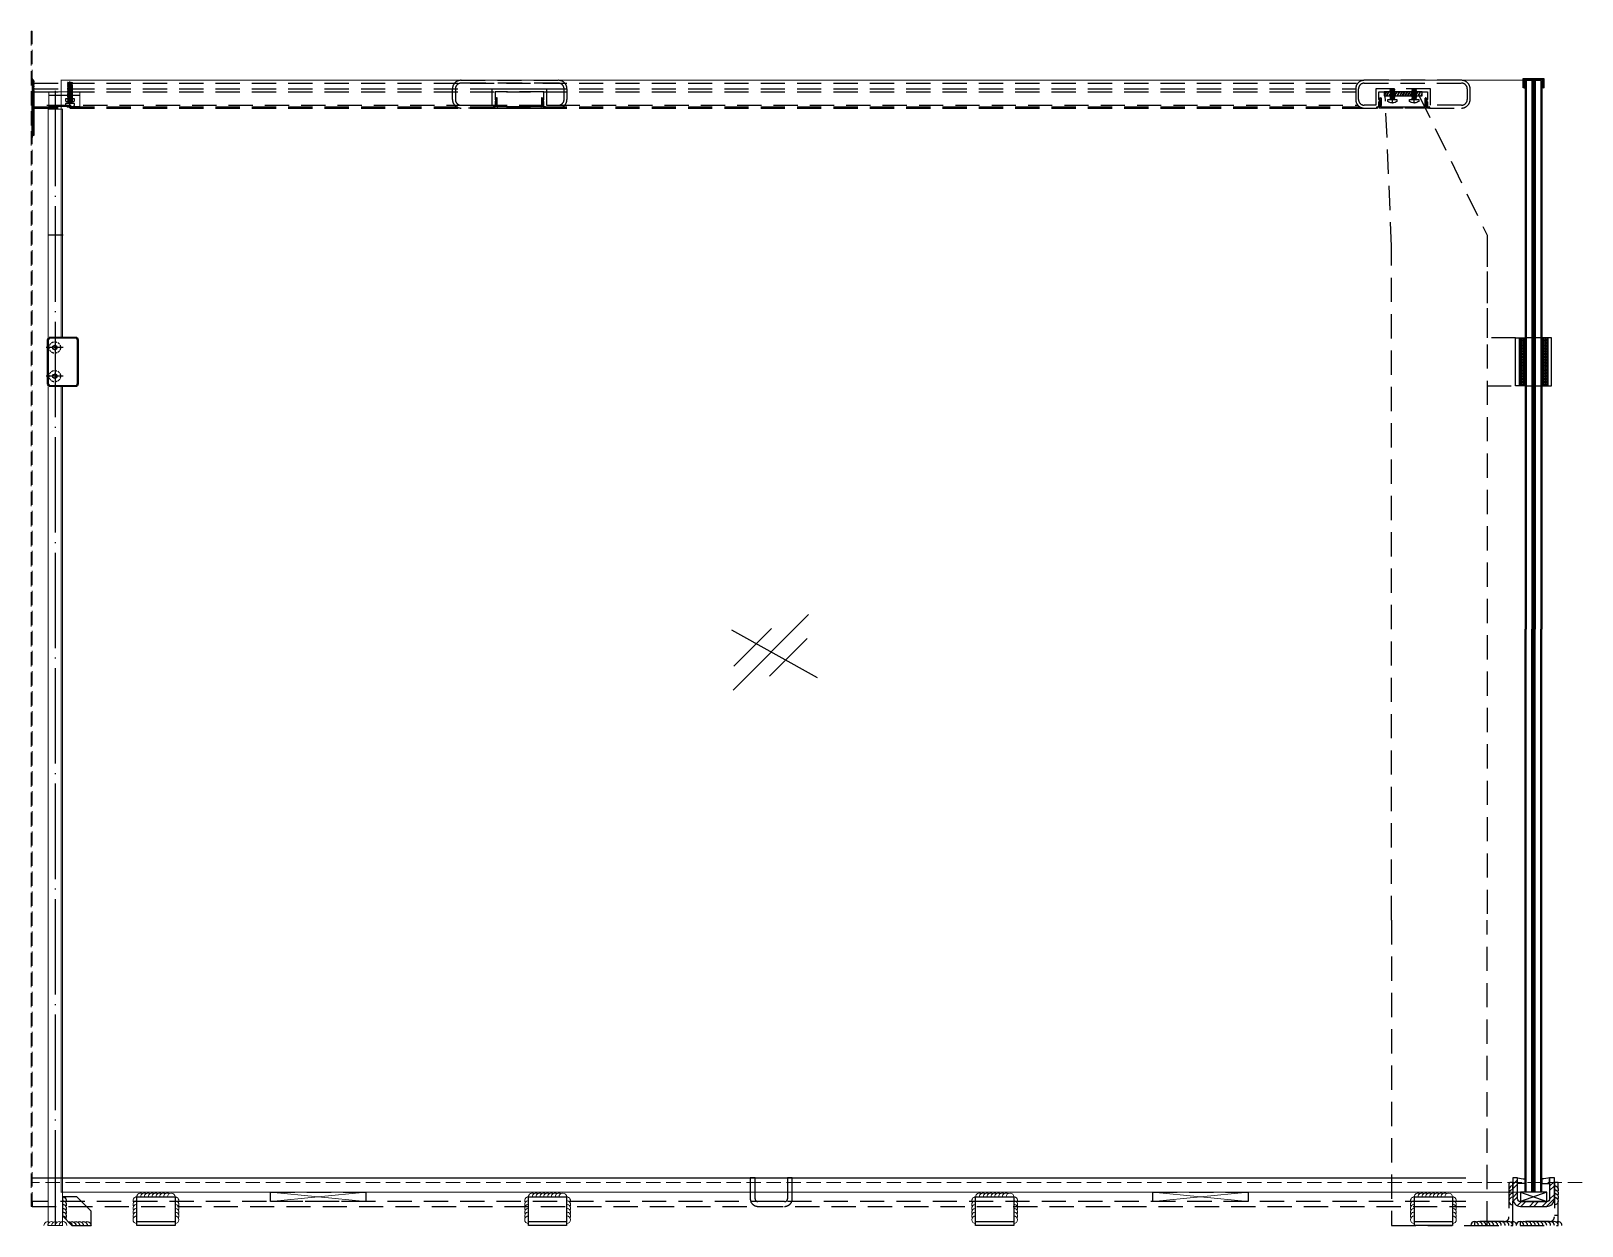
# Model space of a CAD drawing. Header units: millimetres. Extents: x -1 to 1625, y 1 to 1253.
import ezdxf

# ---------------------------------------------------------------- set-up
doc = ezdxf.new("R2010")
doc.units = ezdxf.units.MM
for name, pattern in [('CENTER', [2, 1.25, -0.25, 0.25, -0.25]), ('DASH', [0.35, 0.25, -0.1]), ('DASHED', [19.05, 12.7, -6.35]), ('DOTE', [2.42, 2, -0.2, 0.02, -0.2]), ('HIDDEN', [9.525, 6.35, -3.175])]:
    doc.linetypes.add(name, pattern=pattern)
for name, color, linetype in [('@F03_Section_Glass', 4, 'Continuous'), ('@F05_Section_Steel', 24, 'Continuous'), ('@F09_Submate', 8, 'Continuous'), ('@F17_Gridline_Other', 132, 'Continuous'), ('@F19_DIM', 7, 'Continuous'), ('@F20_Fill', 251, 'Continuous'), ('A-Wind', 4, 'Continuous'), ('DIM', 8, 'Continuous'), ('F01_Section_Alu.E', 92, 'Continuous'), ('F04_Section_Stone', 190, 'Continuous'), ('F06_Section_Steel', 24, 'Continuous'), ('F09_Submate', 8, 'Continuous'), ('F11_Hardware', 13, 'Continuous'), ('F25_Stru_Fill', 252, 'Continuous'), ('F57_Sign', 240, 'Continuous'), ('F58_Dote', 1, 'DOTE'), ('F_Submate_Other', 250, 'Continuous'), ('pj', 4, 'Continuous'), ('STEEL', 2, 'Continuous'), ('user', 7, 'Continuous'), ('WELD', 8, 'Continuous'), ('window', 54, 'Continuous'), ('XX', 6, 'DASHED'), ('ZX', 1, 'CENTER'), ('图框', 7, 'Continuous')]:
    doc.layers.add(name, color=color, linetype=linetype)
doc.layers.add('JY-11填充层', color=8, linetype='Continuous', lineweight=5)
doc.layers.add('虚线', color=6, linetype='HIDDEN', lineweight=13)
pattern_1 = [(45, (250.35, 36.2), (-112.25, 112.25), [])]
pattern_2 = [(45, (1175.35, 36.2), (-112.25, 112.25), [])]

# ---------------------------------------------------------------- blocks, each defined once
blk = doc.blocks.new('*U94')
at = {"layer": 'JY-11填充层'}
for centre, end in [((4, 0), 180), ((8, 0), 120), ((12, 0), 120), ((16, 0), 120), ((20, 0), 120), ((24, 0), 120)]:
    blk.add_arc(centre, 4, 0, end, dxfattribs=at)
blk = doc.blocks.new('*U14')
at = {"layer": 'JY-11填充层'}
for centre, end in [((4, 0), 180), ((8, 0), 120), ((12, 0), 120), ((16, 0), 120), ((20, 0), 120), ((24, 0), 120), ((28, 0), 120), ((32, 0), 120), ((36, 0), 120)]:
    blk.add_arc(centre, 4, 0, end, dxfattribs=at)
blk = doc.blocks.new('30角钢（平面）')
at = {"layer": '@F05_Section_Steel', "elevation": 0}
for points in [[(171496.2, -73616), (171496.2, -73586), (171456.2, -73586), (171456.2, -73616), (171496.2, -73616)], [(171496.2, -73612), (171496.2, -73612), (171456.2, -73612)]]:
    blk.add_lwpolyline(points, dxfattribs=at)
at = {"layer": 'JY-11填充层', "rotation": 90}
blk.add_blockref('*U94', (171456.2, -73614, 0), dxfattribs=at)
at = {"layer": 'JY-11填充层'}
blk.add_blockref('*U14', (171456.2, -73586, 0), dxfattribs=at)
at = {"layer": 'JY-11填充层', "xscale": -1, "rotation": 270}
blk.add_blockref('*U94', (171496.2, -73614, 0), dxfattribs=at)
blk = doc.blocks.new('A$C2D332B79')
at = {"layer": 'DIM', "linetype": 'DASHED', "ltscale": 450}
blk.add_line((7.2, 0), (358.3, 351.1), dxfattribs=at)
at = {"layer": 'DIM'}
for p, q in [((0, 279.9), (398.5, 58.2)), ((9.8, 110.5), (185.3, 286)), ((176.3, 65), (351.8, 240.6))]:
    blk.add_line(p, q, dxfattribs=at)
blk = doc.blocks.new('肋板')
at = {"layer": '@F05_Section_Steel', "elevation": 0}
blk.add_lwpolyline([(-135353.8, 59079.8), (-135373.8, 59079.8), (-135373.8, 59094.8), (-135358.8, 59109.8), (-135343.8, 59109.8), (-135343.8, 59089.8)], close=True, dxfattribs=at)
at = {"layer": 'WELD'}
for centre, start, end in [((-135343.8, 59105.8, 0), 90, 210), ((-135343.8, 59101.8, 0), 90, 210), ((-135343.8, 59101.8, 0), 90, 150), ((-135343.8, 59097.8, 0), 90, 210), ((-135343.8, 59093.8, 0), 90, 210), ((-135343.8, 59089.8, 0), 90, 210), ((-135343.8, 59085.8, 0), 90, 180), ((-135343.8, 59097.8, 0), 90, 150), ((-135343.8, 59093.8, 0), 90, 150), ((-135343.8, 59089.8, 0), 90, 150), ((-135343.8, 59085.8, 0), 90, 150), ((-135369.8, 59079.8, 0), 60, 180), ((-135365.8, 59079.8, 0), 60, 180), ((-135365.8, 59079.8, 0), 120, 180), ((-135361.8, 59079.8, 0), 60, 180), ((-135361.8, 59079.8, 0), 120, 180), ((-135357.8, 59079.8, 0), 60, 180), ((-135357.8, 59079.8, 0), 120, 180), ((-135353.8, 59079.8, 0), 60, 180), ((-135353.8, 59079.8, 0), 120, 180), ((-135349.8, 59079.8, 0), 90, 180), ((-135349.8, 59079.8, 0), 120, 180)]:
    blk.add_arc(centre, 4, start, end, dxfattribs=at)
blk = doc.blocks.new('*U95')
at = {"layer": 'A-Wind'}
for p, q in [((3, 0), (-3, 0)), ((-3, 0), (-3, -590)), ((3, 0), (4, -1)), ((3, 0), (3, -590)), ((12.5, 0), (6.5, 0)), ((6.5, 0), (6.5, -590)), ((12.5, 0), (13.5, -1)), ((12.5, 0), (12.5, -590)), ((-3, 0), (-4, -1)), ((-4, -1), (-4, -590)), ((4, -1), (4, -590)), ((5.5, -1), (4, -1)), ((6.5, 0), (5.5, -1)), ((5.5, -1), (5.5, -590)), ((13.5, -1), (13.5, -590))]:
    blk.add_line(p, q, dxfattribs=at)
at = {"layer": 'pj', "ltscale": 25, "const_width": 1.56}
blk.add_lwpolyline([(4.8, -1), (4.8, -590)], dxfattribs=at)
blk = doc.blocks.new('*U96')
at = {"layer": 'A-Wind'}
for p, q in [((3, 0), (-3, 0)), ((-3, 0), (-3, -575)), ((3, 0), (4, -1)), ((3, 0), (3, -575)), ((12.5, 0), (6.5, 0)), ((6.5, 0), (6.5, -575)), ((12.5, 0), (13.5, -1)), ((12.5, 0), (12.5, -575)), ((-3, 0), (-4, -1)), ((-4, -1), (-4, -575)), ((4, -1), (4, -575)), ((5.5, -1), (4, -1)), ((6.5, 0), (5.5, -1)), ((5.5, -1), (5.5, -575)), ((13.5, -1), (13.5, -575))]:
    blk.add_line(p, q, dxfattribs=at)
at = {"layer": 'pj', "ltscale": 25, "const_width": 1.56}
blk.add_lwpolyline([(4.8, -1), (4.8, -575)], dxfattribs=at)
blk = doc.blocks.new('U槽')
at = {"layer": '@F20_Fill'}
h = blk.add_hatch(dxfattribs=at)
h.set_pattern_fill('ANSI32', color=256, scale=2, style=0)
h.set_pattern_definition([(45, (0, 0), (-6.7352, 6.7352), []), (45, (4.49, 0), (-6.7352, 6.7352), [])])
h.paths.add_polyline_path([(-4.2, -22, -0.414214), (-7.2, -25), (-34.8, -25, -0.414214), (-37.8, -22), (-37.8, 0), (-42.8, 0), (-42.8, -22, 0.414214), (-34.8, -30), (-7.2, -30, 0.414214), (0.8, -22), (0.8, 0), (-4.2, 0)])
at = {"layer": '@F05_Section_Steel', "color": 8}
blk.add_lwpolyline([(-7.2, -15), (-34.8, -15), (-34.8, -25), (-7.2, -25)], close=True, dxfattribs=at)
for points in [[(-34.8, -15), (-7.2, -25)], [(-7.2, -15), (-34.8, -25)]]:
    blk.add_lwpolyline(points, dxfattribs=at)
at = {"layer": 'F06_Section_Steel'}
blk.add_lwpolyline([(0.8, -22), (0.8, 0), (-4.2, 0), (-4.2, -22, -0.414214), (-7.2, -25), (-34.8, -25, -0.414214), (-37.8, -22), (-37.8, 0), (-42.8, 0), (-42.8, -22, 0.414214), (-34.8, -30), (-7.2, -30, 0.414214)], format="xyb", close=True, dxfattribs=at)
blk = doc.blocks.new('*U101')
at = {"layer": 'F_Submate_Other', "color": 8, "extrusion": (7.4988e-33, 1.22465e-16, -1)}
for centre, end in [((-4, 0), 0), ((-8, 0), 300), ((-12, 0), 300), ((-16, 0), 300)]:
    blk.add_arc(centre, 4, 180, end, dxfattribs=at)
blk = doc.blocks.new('*U102')
at = {"layer": 'F_Submate_Other', "color": 8, "extrusion": (7.4988e-33, 1.22465e-16, -1)}
for centre, end in [((-4, 0), 0), ((-8, 0), 300), ((-12, 0), 300), ((-16, 0), 300), ((-20, 0), 300), ((-24, 0), 300), ((-28, 0), 300), ((-32, 0), 300), ((-36, 0), 300), ((-40, 0), 300), ((-44, 0), 300)]:
    blk.add_arc(centre, 4, 180, end, dxfattribs=at)
blk = doc.blocks.new('*U105')
at = {"layer": 'JY-11填充层'}
for centre, end in [((4, 0), 180), ((8, 0), 120), ((12, 0), 120), ((16, 0), 120), ((20, 0), 120)]:
    blk.add_arc(centre, 4, 0, end, dxfattribs=at)
blk = doc.blocks.new('*U98')
at = {"layer": 'pj'}
for p, q in [((-2.1, 0), (-2.1, -0.5)), ((-2.5, -0.8), (2.5, -0.4)), ((-2.5, -0.8), (2.5, -0.4)), ((-2.1, -0.5), (-2.5, -0.8)), ((-2.5, -0.8), (-2.5, -0.8)), ((-2.5, -0.8), (-2.1, -1.1)), ((-2.5, -1.6), (2.5, -1.2)), ((-2.5, -1.6), (2.5, -1.2)), ((-2.1, -1.3), (-2.5, -1.6)), ((-2.5, -1.6), (-2.5, -1.6)), ((-2.5, -1.6), (-2.1, -1.9)), ((-2.5, -2.4), (2.5, -2)), ((-2.5, -2.4), (2.5, -2)), ((-2.5, -2.4), (-2.1, -2.1)), ((-2.1, -2.7), (-2.5, -2.4)), ((-2.5, -2.4), (-2.5, -2.4)), ((-2.5, -3.2), (2.5, -2.8)), ((-2.5, -3.2), (2.5, -2.8)), ((-2.5, -3.2), (-2.1, -2.9)), ((-2.5, -3.2), (-2.5, -3.2)), ((-2.1, -3.5), (-2.5, -3.2)), ((-2.5, -4), (2.5, -3.6)), ((-2.5, -4), (2.5, -3.6)), ((-2.5, -4), (-2.1, -3.7)), ((-2.5, -4), (-2.5, -4)), ((-2.1, -4.3), (-2.5, -4)), ((-2.5, -4.8), (2.5, -4.4)), ((-2.5, -4.8), (2.5, -4.4)), ((-2.5, -4.8), (-2.1, -4.5)), ((-2.5, -4.8), (-2.5, -4.8)), ((-2.1, -5.1), (-2.5, -4.8)), ((-2.5, -5.6), (2.5, -5.2)), ((-2.5, -5.6), (2.5, -5.2)), ((-2.5, -5.6), (-2.1, -5.3)), ((-2.5, -5.6), (-2.5, -5.6)), ((-2.1, -5.9), (-2.5, -5.6)), ((-2.5, -6.4), (2.5, -6)), ((-2.5, -6.4), (2.5, -6)), ((-2.5, -6.4), (-2.1, -6.1)), ((-2.5, -6.4), (-2.5, -6.4)), ((-2.1, -6.7), (-2.5, -6.4)), ((-2.5, -7.2), (2.5, -6.8)), ((-2.5, -7.2), (2.5, -6.8)), ((-2.5, -7.2), (-2.1, -6.9)), ((-2.5, -7.2), (-2.5, -7.2)), ((-2.1, -7.5), (-2.5, -7.2)), ((-2.5, -8), (2.5, -7.6)), ((-2.5, -8), (2.5, -7.6)), ((-2.5, -8), (-2.1, -7.7)), ((-2.1, -8.3), (-2.5, -8)), ((-2.5, -8), (-2.5, -8)), ((-2.5, -8.8), (2.5, -8.4)), ((-2.5, -8.8), (2.5, -8.4)), ((-2.1, -8.5), (-2.5, -8.8)), ((-2.5, -8.8), (-2.5, -8.8)), ((-2.5, -8.8), (-2.1, -9.1)), ((-2.5, -9.6), (2.5, -9.2)), ((-2.5, -9.6), (2.5, -9.2)), ((-2.1, -9.3), (-2.5, -9.6)), ((-2.5, -9.6), (-2.5, -9.6)), ((-2.5, -9.6), (-2.1, -9.9)), ((-2.5, -10.4), (2.5, -10)), ((-2.5, -10.4), (2.5, -10)), ((-2.5, -10.4), (-2.1, -10.1)), ((-2.1, -10.7), (-2.5, -10.4)), ((-2.5, -10.4), (-2.5, -10.4)), ((-2.1, -0.5), (2.1, -0.1)), ((-2.1, -1.1), (2.1, -0.7)), ((-2.1, -1.3), (2.1, -0.9)), ((-2.1, -1.1), (-2.1, -1.3)), ((-2.1, -1.9), (2.1, -1.5)), ((-2.1, -2.1), (2.1, -1.7)), ((-2.1, -1.9), (-2.1, -2)), ((-2.1, -2.1), (-2.1, -2)), ((-2.1, -2.7), (2.1, -2.3)), ((-2.1, -2.9), (2.1, -2.5)), ((-2.1, -2.7), (-2.1, -2.8)), ((-2.1, -2.9), (-2.1, -2.8)), ((-2.1, -3.5), (2.1, -3.1)), ((-2.1, -3.7), (2.1, -3.3)), ((-2.1, -3.5), (-2.1, -3.6)), ((-2.1, -3.7), (-2.1, -3.6)), ((-2.1, -4.3), (2.1, -3.9)), ((-2.1, -4.5), (2.1, -4.1)), ((-2.1, -4.3), (-2.1, -4.4)), ((-2.1, -4.5), (-2.1, -4.4)), ((-2.1, -5.1), (2.1, -4.7)), ((-2.1, -5.3), (2.1, -4.9)), ((-2.1, -5.1), (-2.1, -5.2)), ((-2.1, -5.3), (-2.1, -5.2)), ((-2.1, -5.9), (2.1, -5.5)), ((-2.1, -6.1), (2.1, -5.7)), ((-2.1, -5.9), (-2.1, -6)), ((-2.1, -6.1), (-2.1, -6)), ((-2.1, -6.7), (2.1, -6.3)), ((-2.1, -6.9), (2.1, -6.5)), ((-2.1, -6.7), (-2.1, -6.8)), ((-2.1, -6.9), (-2.1, -6.8)), ((-2.1, -7.5), (2.1, -7.1)), ((-2.1, -7.7), (2.1, -7.3)), ((-2.1, -7.7), (-2.1, -7.5)), ((-2.1, -8.3), (2.1, -7.9)), ((-2.1, -8.5), (2.1, -8.1)), ((-2.1, -8.4), (-2.1, -8.3)), ((-2.1, -8.4), (-2.1, -8.5)), ((-2.1, -9.1), (2.1, -8.7)), ((-2.1, -9.3), (2.1, -8.9)), ((-2.1, -9.1), (-2.1, -9.3)), ((-2.1, -9.9), (2.1, -9.5)), ((-2.1, -10.1), (2.1, -9.7)), ((-2.1, -9.9), (-2.1, -10)), ((-2.1, -10.1), (-2.1, -10)), ((-2.1, -10.7), (2.1, -10.3)), ((-2.1, -10.8), (-2.1, -10.7)), ((2.5, -10.8), (-2.1, -10.8)), ((-0.9, -10.8), (2.1, -10.5)), ((1.8, -10.8), (2.5, -10.8)), ((2.1, 0), (2.1, -0.1)), ((2.1, -0.1), (2.5, -0.4)), ((2.5, -0.4), (2.1, -0.7)), ((2.1, -0.7), (2.1, -0.9)), ((2.1, -0.9), (2.5, -1.2)), ((2.5, -1.2), (2.1, -1.5)), ((2.1, -1.5), (2.1, -1.6)), ((2.1, -1.7), (2.1, -1.6)), ((2.5, -2), (2.1, -1.7)), ((2.1, -2.3), (2.5, -2)), ((2.1, -2.3), (2.1, -2.4)), ((2.1, -2.5), (2.1, -2.4)), ((2.5, -2.8), (2.1, -2.5)), ((2.1, -3.1), (2.5, -2.8)), ((2.1, -3.1), (2.1, -3.2)), ((2.1, -3.3), (2.1, -3.2)), ((2.5, -3.6), (2.1, -3.3)), ((2.1, -3.9), (2.5, -3.6)), ((2.1, -3.9), (2.1, -4)), ((2.1, -4.1), (2.1, -4)), ((2.5, -4.4), (2.1, -4.1)), ((2.1, -4.7), (2.5, -4.4)), ((2.1, -4.7), (2.1, -4.8)), ((2.1, -4.9), (2.1, -4.8)), ((2.5, -5.2), (2.1, -4.9)), ((2.1, -5.5), (2.5, -5.2)), ((2.1, -5.5), (2.1, -5.6)), ((2.1, -5.7), (2.1, -5.6)), ((2.5, -6), (2.1, -5.7)), ((2.1, -6.3), (2.5, -6)), ((2.1, -6.3), (2.1, -6.4)), ((2.1, -6.5), (2.1, -6.4)), ((2.5, -6.8), (2.1, -6.5)), ((2.1, -7.1), (2.5, -6.8)), ((2.1, -7.3), (2.1, -7.1)), ((2.5, -7.6), (2.1, -7.3)), ((2.1, -7.9), (2.5, -7.6)), ((2.1, -8), (2.1, -7.9)), ((2.1, -8), (2.1, -8.1)), ((2.1, -8.1), (2.5, -8.4)), ((2.5, -8.4), (2.1, -8.7)), ((2.1, -8.7), (2.1, -8.9)), ((2.1, -8.9), (2.5, -9.2)), ((2.5, -9.2), (2.1, -9.5)), ((2.1, -9.5), (2.1, -9.6)), ((2.1, -9.7), (2.1, -9.6)), ((2.5, -10), (2.1, -9.7)), ((2.1, -10.3), (2.5, -10)), ((2.1, -10.5), (2.1, -10.3)), ((2.5, -10.8), (2.1, -10.5)), ((2.5, -0.4), (2.5, -0.4)), ((2.5, -1.2), (2.5, -1.2)), ((2.5, -2), (2.5, -2)), ((2.5, -2.8), (2.5, -2.8)), ((2.5, -3.6), (2.5, -3.6)), ((2.5, -4.4), (2.5, -4.4)), ((2.5, -5.2), (2.5, -5.2)), ((2.5, -6), (2.5, -6)), ((2.5, -6.8), (2.5, -6.8)), ((2.5, -7.6), (2.5, -7.6)), ((2.5, -8.4), (2.5, -8.4)), ((2.5, -9.2), (2.5, -9.2)), ((2.5, -10), (2.5, -10)), ((2.5, -10.8), (2.5, -10.8))]:
    blk.add_line(p, q, dxfattribs=at)
blk.add_lwpolyline([(-4.8, 2.1), (-4.8, 0), (4.8, 0), (4.8, 2.1, 0.148437), (0.4, 3.7), (0.4, 3.5), (-0.4, 3.5), (-0.4, 3.7, 0.148437)], format="xyb", close=True, dxfattribs=at)
at = {"layer": 'ZX', "ltscale": 0.1}
blk.add_line((0, 4.7), (0, -11.8), dxfattribs=at)
blk = doc.blocks.new('*U23')
at = {"layer": 'pj'}
for p, q in [((-2.1, 0), (-2.1, -0.5)), ((-2.5, -0.8), (2.5, -0.4)), ((-2.5, -0.8), (2.5, -0.4)), ((-2.1, -0.5), (-2.5, -0.8)), ((-2.5, -0.8), (-2.5, -0.8)), ((-2.5, -0.8), (-2.1, -1.1)), ((-2.5, -1.6), (2.5, -1.2)), ((-2.5, -1.6), (2.5, -1.2)), ((-2.1, -1.3), (-2.5, -1.6)), ((-2.5, -1.6), (-2.5, -1.6)), ((-2.5, -1.6), (-2.1, -1.9)), ((-2.5, -2.4), (2.5, -2)), ((-2.5, -2.4), (2.5, -2)), ((-2.5, -2.4), (-2.1, -2.1)), ((-2.1, -2.7), (-2.5, -2.4)), ((-2.5, -2.4), (-2.5, -2.4)), ((-2.5, -3.2), (2.5, -2.8)), ((-2.5, -3.2), (2.5, -2.8)), ((-2.5, -3.2), (-2.1, -2.9)), ((-2.5, -3.2), (-2.5, -3.2)), ((-2.1, -3.5), (-2.5, -3.2)), ((-2.5, -4), (2.5, -3.6)), ((-2.5, -4), (2.5, -3.6)), ((-2.5, -4), (-2.1, -3.7)), ((-2.5, -4), (-2.5, -4)), ((-2.1, -4.3), (-2.5, -4)), ((-2.5, -4.8), (2.5, -4.4)), ((-2.5, -4.8), (2.5, -4.4)), ((-2.5, -4.8), (-2.1, -4.5)), ((-2.5, -4.8), (-2.5, -4.8)), ((-2.1, -5.1), (-2.5, -4.8)), ((-2.5, -5.6), (2.5, -5.2)), ((-2.5, -5.6), (2.5, -5.2)), ((-2.5, -5.6), (-2.1, -5.3)), ((-2.5, -5.6), (-2.5, -5.6)), ((-2.1, -5.9), (-2.5, -5.6)), ((-2.5, -6.4), (2.5, -6)), ((-2.5, -6.4), (2.5, -6)), ((-2.5, -6.4), (-2.1, -6.1)), ((-2.5, -6.4), (-2.5, -6.4)), ((-2.1, -6.7), (-2.5, -6.4)), ((-2.5, -7.2), (2.5, -6.8)), ((-2.5, -7.2), (2.5, -6.8)), ((-2.5, -7.2), (-2.1, -6.9)), ((-2.5, -7.2), (-2.5, -7.2)), ((-2.1, -7.5), (-2.5, -7.2)), ((-2.5, -8), (2.5, -7.6)), ((-2.5, -8), (2.5, -7.6)), ((-2.5, -8), (-2.1, -7.7)), ((-2.5, -8), (-2.5, -8)), ((-2.1, -8.3), (-2.5, -8)), ((-2.5, -8.8), (2.5, -8.4)), ((-2.5, -8.8), (2.5, -8.4)), ((-2.5, -8.8), (-2.1, -8.5)), ((-2.5, -8.8), (-2.5, -8.8)), ((-2.1, -9.1), (-2.5, -8.8)), ((-2.5, -9.6), (2.5, -9.2)), ((-2.5, -9.6), (2.5, -9.2)), ((-2.5, -9.6), (-2.1, -9.3)), ((-2.5, -9.6), (-2.5, -9.6)), ((-2.1, -9.9), (-2.5, -9.6)), ((-2.5, -10.4), (2.5, -10)), ((-2.5, -10.4), (2.5, -10)), ((-2.5, -10.4), (-2.1, -10.1)), ((-2.5, -10.4), (-2.5, -10.4)), ((-2.1, -10.7), (-2.5, -10.4)), ((-2.5, -11.2), (2.5, -10.8)), ((-2.5, -11.2), (2.5, -10.8)), ((-2.5, -11.2), (-2.1, -10.9)), ((-2.5, -11.2), (-2.5, -11.2)), ((-2.1, -11.5), (-2.5, -11.2)), ((-2.5, -12), (2.5, -11.6)), ((-2.5, -12), (2.5, -11.6)), ((-2.5, -12), (-2.1, -11.7)), ((-2.5, -12), (-2.5, -12)), ((-2.1, -12.3), (-2.5, -12)), ((-2.5, -12.8), (2.5, -12.4)), ((-2.5, -12.8), (2.5, -12.4)), ((-2.5, -12.8), (-2.1, -12.5)), ((-2.5, -12.8), (-2.5, -12.8)), ((-2.1, -13.1), (-2.5, -12.8)), ((-2.5, -13.6), (2.5, -13.2)), ((-2.5, -13.6), (2.5, -13.2)), ((-2.5, -13.6), (-2.1, -13.3)), ((-2.5, -13.6), (-2.5, -13.6)), ((-2.1, -13.9), (-2.5, -13.6)), ((-2.5, -14.4), (2.5, -14)), ((-2.5, -14.4), (2.5, -14)), ((-2.5, -14.4), (-2.1, -14.1)), ((-2.1, -14.7), (-2.5, -14.4)), ((-2.5, -14.4), (-2.5, -14.4)), ((-2.5, -15.2), (2.5, -14.8)), ((-2.5, -15.2), (2.5, -14.8)), ((-2.1, -14.9), (-2.5, -15.2)), ((-2.5, -15.2), (-2.5, -15.2)), ((-2.5, -15.2), (-2.1, -15.5)), ((-2.5, -16), (2.5, -15.6)), ((-2.5, -16), (2.5, -15.6)), ((-2.1, -15.7), (-2.5, -16)), ((-2.5, -16), (-2.5, -16)), ((-2.5, -16), (-2.1, -16.3)), ((-2.1, -0.5), (2.1, -0.1)), ((-2.1, -1.1), (2.1, -0.7)), ((-2.1, -1.3), (2.1, -0.9)), ((-2.1, -1.1), (-2.1, -1.3)), ((-2.1, -1.9), (2.1, -1.5)), ((-2.1, -2.1), (2.1, -1.7)), ((-2.1, -1.9), (-2.1, -2)), ((-2.1, -2.1), (-2.1, -2)), ((-2.1, -2.7), (2.1, -2.3)), ((-2.1, -2.9), (2.1, -2.5)), ((-2.1, -2.7), (-2.1, -2.8)), ((-2.1, -2.9), (-2.1, -2.8)), ((-2.1, -3.5), (2.1, -3.1)), ((-2.1, -3.7), (2.1, -3.3)), ((-2.1, -3.5), (-2.1, -3.6)), ((-2.1, -3.7), (-2.1, -3.6)), ((-2.1, -4.3), (2.1, -3.9)), ((-2.1, -4.5), (2.1, -4.1)), ((-2.1, -4.3), (-2.1, -4.4)), ((-2.1, -4.5), (-2.1, -4.4)), ((-2.1, -5.1), (2.1, -4.7)), ((-2.1, -5.3), (2.1, -4.9)), ((-2.1, -5.1), (-2.1, -5.2)), ((-2.1, -5.3), (-2.1, -5.2)), ((-2.1, -5.9), (2.1, -5.5)), ((-2.1, -6.1), (2.1, -5.7)), ((-2.1, -5.9), (-2.1, -6)), ((-2.1, -6.1), (-2.1, -6)), ((-2.1, -6.7), (2.1, -6.3)), ((-2.1, -6.9), (2.1, -6.5)), ((-2.1, -6.7), (-2.1, -6.8)), ((-2.1, -6.9), (-2.1, -6.8)), ((-2.1, -7.5), (2.1, -7.1)), ((-2.1, -7.7), (2.1, -7.3)), ((-2.1, -7.5), (-2.1, -7.6)), ((-2.1, -7.7), (-2.1, -7.6)), ((-2.1, -8.3), (2.1, -7.9)), ((-2.1, -8.5), (2.1, -8.1)), ((-2.1, -8.3), (-2.1, -8.4)), ((-2.1, -8.5), (-2.1, -8.4)), ((-2.1, -9.1), (2.1, -8.7)), ((-2.1, -9.3), (2.1, -8.9)), ((-2.1, -9.1), (-2.1, -9.2)), ((-2.1, -9.3), (-2.1, -9.2)), ((-2.1, -9.9), (2.1, -9.5)), ((-2.1, -10.1), (2.1, -9.7)), ((-2.1, -9.9), (-2.1, -10)), ((-2.1, -10.1), (-2.1, -10)), ((-2.1, -10.7), (2.1, -10.3)), ((-2.1, -10.9), (2.1, -10.5)), ((-2.1, -10.7), (-2.1, -10.8)), ((-2.1, -10.9), (-2.1, -10.8)), ((-2.1, -11.5), (2.1, -11.1)), ((-2.1, -11.7), (2.1, -11.3)), ((-2.1, -11.5), (-2.1, -11.6)), ((-2.1, -11.7), (-2.1, -11.6)), ((-2.1, -12.3), (2.1, -11.9)), ((-2.1, -12.5), (2.1, -12.1)), ((-2.1, -12.3), (-2.1, -12.4)), ((-2.1, -12.5), (-2.1, -12.4)), ((-2.1, -13.1), (2.1, -12.7)), ((-2.1, -13.3), (2.1, -12.9)), ((-2.1, -13.1), (-2.1, -13.2)), ((-2.1, -13.3), (-2.1, -13.2)), ((-2.1, -13.9), (2.1, -13.5)), ((-2.1, -14.1), (2.1, -13.7)), ((-2.1, -14.1), (-2.1, -13.9)), ((-2.1, -14.7), (2.1, -14.3)), ((-2.1, -14.9), (2.1, -14.5)), ((-2.1, -14.8), (-2.1, -14.7)), ((-2.1, -14.8), (-2.1, -14.9)), ((-2.1, -15.5), (2.1, -15.1)), ((-2.1, -15.7), (2.1, -15.3)), ((-2.1, -15.5), (-2.1, -15.7)), ((-2.1, -16.3), (2.1, -15.9)), ((-2.1, -16.5), (2.1, -16.1)), ((2.1, 0), (2.1, -0.1)), ((2.1, -0.1), (2.5, -0.4)), ((2.5, -0.4), (2.1, -0.7)), ((2.1, -0.7), (2.1, -0.9)), ((2.1, -0.9), (2.5, -1.2)), ((2.5, -1.2), (2.1, -1.5)), ((2.1, -1.5), (2.1, -1.6)), ((2.1, -1.7), (2.1, -1.6)), ((2.5, -2), (2.1, -1.7)), ((2.1, -2.3), (2.5, -2)), ((2.1, -2.3), (2.1, -2.4)), ((2.1, -2.5), (2.1, -2.4)), ((2.5, -2.8), (2.1, -2.5)), ((2.1, -3.1), (2.5, -2.8)), ((2.1, -3.1), (2.1, -3.2)), ((2.1, -3.3), (2.1, -3.2)), ((2.5, -3.6), (2.1, -3.3)), ((2.1, -3.9), (2.5, -3.6)), ((2.1, -3.9), (2.1, -4)), ((2.1, -4.1), (2.1, -4)), ((2.5, -4.4), (2.1, -4.1)), ((2.1, -4.7), (2.5, -4.4)), ((2.1, -4.7), (2.1, -4.8)), ((2.1, -4.9), (2.1, -4.8)), ((2.5, -5.2), (2.1, -4.9)), ((2.1, -5.5), (2.5, -5.2)), ((2.1, -5.5), (2.1, -5.6)), ((2.1, -5.7), (2.1, -5.6)), ((2.5, -6), (2.1, -5.7)), ((2.1, -6.3), (2.5, -6)), ((2.1, -6.3), (2.1, -6.4)), ((2.1, -6.5), (2.1, -6.4)), ((2.5, -6.8), (2.1, -6.5)), ((2.1, -7.1), (2.5, -6.8)), ((2.1, -7.1), (2.1, -7.2)), ((2.1, -7.3), (2.1, -7.2)), ((2.5, -7.6), (2.1, -7.3)), ((2.1, -7.9), (2.5, -7.6)), ((2.1, -7.9), (2.1, -8)), ((2.1, -8.1), (2.1, -8)), ((2.5, -8.4), (2.1, -8.1)), ((2.1, -8.7), (2.5, -8.4)), ((2.1, -8.7), (2.1, -8.8)), ((2.1, -8.9), (2.1, -8.8)), ((2.5, -9.2), (2.1, -8.9)), ((2.1, -9.5), (2.5, -9.2)), ((2.1, -9.5), (2.1, -9.6)), ((2.1, -9.7), (2.1, -9.6)), ((2.5, -10), (2.1, -9.7)), ((2.1, -10.3), (2.5, -10)), ((2.1, -10.3), (2.1, -10.4)), ((2.1, -10.5), (2.1, -10.4)), ((2.5, -10.8), (2.1, -10.5)), ((2.1, -11.1), (2.5, -10.8)), ((2.1, -11.1), (2.1, -11.2)), ((2.1, -11.3), (2.1, -11.2)), ((2.5, -11.6), (2.1, -11.3)), ((2.1, -11.9), (2.5, -11.6)), ((2.1, -11.9), (2.1, -12)), ((2.1, -12.1), (2.1, -12)), ((2.5, -12.4), (2.1, -12.1)), ((2.1, -12.7), (2.5, -12.4)), ((2.1, -12.7), (2.1, -12.8)), ((2.1, -12.9), (2.1, -12.8)), ((2.5, -13.2), (2.1, -12.9)), ((2.1, -13.5), (2.5, -13.2)), ((2.1, -13.7), (2.1, -13.5)), ((2.5, -14), (2.1, -13.7)), ((2.1, -14.3), (2.5, -14)), ((2.1, -14.4), (2.1, -14.3)), ((2.1, -14.4), (2.1, -14.5)), ((2.1, -14.5), (2.5, -14.8)), ((2.5, -14.8), (2.1, -15.1)), ((2.1, -15.1), (2.1, -15.3)), ((2.1, -15.3), (2.5, -15.6)), ((2.5, -15.6), (2.1, -15.9)), ((2.1, -15.9), (2.1, -16)), ((2.1, -16.1), (2.1, -16)), ((2.5, -16.4), (2.1, -16.1)), ((2.5, -0.4), (2.5, -0.4)), ((2.5, -1.2), (2.5, -1.2)), ((2.5, -2), (2.5, -2)), ((2.5, -2.8), (2.5, -2.8)), ((2.5, -3.6), (2.5, -3.6)), ((2.5, -4.4), (2.5, -4.4)), ((2.5, -5.2), (2.5, -5.2)), ((2.5, -6), (2.5, -6)), ((2.5, -6.8), (2.5, -6.8)), ((2.5, -7.6), (2.5, -7.6)), ((2.5, -8.4), (2.5, -8.4)), ((2.5, -9.2), (2.5, -9.2)), ((2.5, -10), (2.5, -10)), ((2.5, -10.8), (2.5, -10.8)), ((2.5, -11.6), (2.5, -11.6)), ((2.5, -12.4), (2.5, -12.4)), ((2.5, -13.2), (2.5, -13.2)), ((2.5, -14), (2.5, -14)), ((2.5, -14.8), (2.5, -14.8)), ((2.5, -15.6), (2.5, -15.6)), ((-2.5, -16.8), (2.5, -16.4)), ((-2.5, -16.8), (2.5, -16.4)), ((-2.5, -16.8), (-2.1, -16.5)), ((-2.1, -17.1), (-2.5, -16.8)), ((-2.5, -16.8), (-2.5, -16.8)), ((-2.1, -16.3), (-2.1, -16.4)), ((-2.1, -16.5), (-2.1, -16.4)), ((-2.1, -17.1), (2.1, -16.7)), ((-2.1, -17.2), (-2.1, -17.1)), ((2.5, -17.2), (-2.1, -17.2)), ((-0.9, -17.2), (2.1, -16.9)), ((1.8, -17.2), (2.5, -17.2)), ((2.1, -16.7), (2.5, -16.4)), ((2.1, -16.9), (2.1, -16.7)), ((2.5, -17.2), (2.1, -16.9)), ((2.5, -16.4), (2.5, -16.4)), ((2.5, -17.2), (2.5, -17.2))]:
    blk.add_line(p, q, dxfattribs=at)
blk.add_lwpolyline([(-4.8, 2.1), (-4.8, 0), (4.8, 0), (4.8, 2.1, 0.148437), (0.4, 3.7), (0.4, 3.5), (-0.4, 3.5), (-0.4, 3.7, 0.148437)], format="xyb", close=True, dxfattribs=at)
at = {"layer": 'ZX', "ltscale": 0.1}
blk.add_line((0, 4.7), (0, -18.2), dxfattribs=at)

msp = doc.modelspace()

# ---------------------------------------------------------------- hatches: boundary and pattern name
at = {"layer": 'F09_Submate', "linetype": 'ByBlock'}
h = msp.add_hatch(dxfattribs=at)
h.set_pattern_fill('DOTS', color=8, scale=0.75, style=0)
h.set_pattern_definition([(0, (-4771473.7457, -2191955.2684), (0.5953125, 1.190625), [0, -1.190625])])
edge = h.paths.add_edge_path()
edge.add_arc((2.4, 1141.4), 2, 90, 179.9327)
edge.add_line((0.4, 1141.4), (0.4, 1201.2))
edge.add_line((0.4, 1201.2), (0.4, 1203.2))
edge.add_arc((2.4, 1203.2), 2, 180, 270)
edge.add_line((2.4, 1201.2), (2.4, 1143.4))
h = msp.add_hatch(dxfattribs=at)
h.set_pattern_fill('DOTS', color=8, scale=0.75, style=0)
h.set_pattern_definition([(0, (-4771473.7457, -2191955.2682), (0.5953125, 1.190625), [0, -1.190625])])
edge = h.paths.add_edge_path()
edge.add_arc((2.4, 1141.4), 2, 90, 179.9327)
edge.add_line((0.4, 1141.4), (0.4, 1201.2))
edge.add_line((0.4, 1201.2), (0.4, 1203.2))
edge.add_arc((2.4, 1203.2), 2, 180, 270)
edge.add_line((2.4, 1201.2), (2.4, 1143.4))
at = {"layer": 'JY-11填充层'}
h = msp.add_hatch(dxfattribs=at)
h.set_pattern_fill('ANSI32', color=256, scale=0.5, angle=14.5207)
h.set_pattern_definition([(59.520711255, (-4782852.3025, -2156853.5163), (-2.0521911797, 1.2078339805), []), (59.520711255, (-4782851.2158, -2156853.2348), (-2.0521911797, 1.2078339805), [])])
h.paths.add_polyline_path([(1417.9, 1189.1), (1457.9, 1189.1), (1457.9, 1185.1), (1417.9, 1185.1)])
at = {"layer": 'JY-11填充层', "ltscale": 10}
h = msp.add_hatch(dxfattribs=at)
h.set_pattern_fill('ANSI32', color=256, scale=0.5)
h.set_pattern_definition([(45, (-4782525.8332, -2161962.8687), (-1.6837980227, 1.6837980227), []), (45, (-4782524.7107, -2161962.8687), (-1.6837980227, 1.6837980227), [])])
h.paths.add_polyline_path([(1585.4, 1203.2), (1563.8, 1203.2), (1563.8, 1193.2), (1564.8, 1193.2), (1564.8, 1202.2), (1584.4, 1202.2), (1584.4, 1193.1), (1585.4, 1193.2)])
at = {"layer": 'JY-11填充层'}
h = msp.add_hatch(dxfattribs=at)
h.set_pattern_fill('ANSI31', color=256, scale=100)
h.set_pattern_definition(pattern_1)
h.paths.add_polyline_path([(250.4, 36.2), (300.4, 31.2), (350.4, 36.2)])
h = msp.add_hatch(dxfattribs=at)
h.set_pattern_fill('ANSI31', color=256, scale=100)
h.set_pattern_definition(pattern_2)
h.paths.add_polyline_path([(1175.4, 36.2), (1225.4, 31.2), (1275.4, 36.2)])
h = msp.add_hatch(dxfattribs=at)
h.set_pattern_fill('ANSI31', color=256, scale=100)
h.set_pattern_definition(pattern_1)
h.paths.add_polyline_path([(250.4, 26.2), (300.4, 31.2), (350.4, 26.2)])
h = msp.add_hatch(dxfattribs=at)
h.set_pattern_fill('ANSI31', color=256, scale=100)
h.set_pattern_definition(pattern_2)
h.paths.add_polyline_path([(1175.4, 26.2), (1225.4, 31.2), (1275.4, 26.2)])
at = {"layer": 'user', "linetype": 'Continuous'}
h = msp.add_hatch(dxfattribs=at)
h.set_pattern_fill('DOTS', color=4, scale=0.5, style=0)
h.set_pattern_definition([(180, (2518.3084, -178.80196), (-0.396875, 0.79375), [0, -0.79375])])
h.paths.add_polyline_path([(1559.8, 931.2), (1565.8, 931.2), (1565.8, 881.2), (1559.8, 881.2)])
h = msp.add_hatch(dxfattribs=at)
h.set_pattern_fill('DOTS', color=4, scale=0.5, style=0)
h.set_pattern_definition([(7e-15, (2635.8284, -178.80196), (0.396875, 0.79375), [0, -0.79375])])
h.paths.add_polyline_path([(1583.4, 931.2), (1589.4, 931.2), (1589.4, 881.2), (1583.4, 881.2)])

# ---------------------------------------------------------------- linework, layer by layer
at = {"color": 1, "ltscale": 10}
msp.add_line((1600.4, 11.5, 0), (1596.4, 11.5, 0), dxfattribs=at)
at = {"lineweight": -2, "ltscale": 0.1, "elevation": 0}
msp.add_lwpolyline([(45.8, 880.2), (19.8, 880.2, -0.414214), (16.8, 883.2), (16.8, 929.2, -0.414214), (19.8, 932.2), (45.8, 932.2, -0.414214), (48.8, 929.2), (48.8, 883.2, -0.414214)], format="xyb", close=True, dxfattribs=at)
at = {"color": 8, "elevation": 0}
for points in [[(1557.8, 51.2, 0.108138), (1565.8, 50.2), (1565.8, 45.2), (1557.8, 45.2)], [(1591.4, 51.2, -0.108138), (1583.4, 50.2), (1583.4, 45.2), (1591.4, 45.2)]]:
    msp.add_lwpolyline(points, format="xyb", close=True, dxfattribs=at)
at = {"layer": '@F03_Section_Glass', "const_width": 1, "elevation": 0}
msp.add_lwpolyline([(30.9, 932.2), (30.9, 1201.2), (1574.6, 1201.2), (1574.6, 36.2), (30.9, 36.2), (30.9, 880.2)], dxfattribs=at)
at = {"layer": '@F17_Gridline_Other', "linetype": 'DASH', "lineweight": 13, "ltscale": 60}
msp.add_line((1625.4, 46.2, 0), (0.4, 46.2, 0), dxfattribs=at)
at = {"layer": '@F17_Gridline_Other', "linetype": 'DASH', "lineweight": 13, "ltscale": 60, "elevation": 0}
msp.add_lwpolyline([(0.4, 21.2), (0.4, 1252.8), (-0.6, 1252.8), (-0.6, 21.2)], close=True, dxfattribs=at)
at = {"layer": 'DIM', "color": 3, "ltscale": 20, "elevation": 0}
msp.add_lwpolyline([(1564.8, 1193.2), (1563.8, 1193.2), (1563.8, 1203.2), (1585.4, 1203.2), (1585.4, 1193.2), (1584.4, 1193.1), (1584.4, 1202.2), (1564.8, 1202.2), (1564.8, 1193.2)], dxfattribs=at)
for points in [[(1559.8, 881.2), (1555.8, 881.2), (1555.8, 931.2), (1559.8, 931.2)], [(1589.4, 881.2), (1593.4, 881.2), (1593.4, 931.2), (1589.4, 931.2)]]:
    msp.add_lwpolyline(points, close=True, dxfattribs=at)
at = {"layer": 'F01_Section_Alu.E', "elevation": 0}
msp.add_lwpolyline([(2.4, 1184.7), (2.4, 1201.2, -0.414214), (0.4, 1203.2), (0.4, 1201.2), (0.4, 1184.7)], format="xyb", dxfattribs=at)
msp.add_lwpolyline([(2.4, 1184.7), (2.4, 1201.2, -0.414214), (0.4, 1203.2), (0.4, 1201.2), (0.4, 1184.7)], format="xyb", dxfattribs=at)
at = {"layer": 'F01_Section_Alu.E'}
msp.add_lwpolyline([(2.4, 1187.2), (2.4, 1143.4, 0.414214), (0.4, 1141.4), (0.4, 1143.4), (0.4, 1187.2)], format="xyb", dxfattribs=at)
at = {"layer": 'F06_Section_Steel'}
for p, q in [((32.4, 1174.9, 0), (17.4, 1174.9, 0)), ((32.9, 1038.8, 0), (17.9, 1038.8, 0)), ((0.4, 51.2, 0), (1503.5, 51.2, 0))]:
    msp.add_line(p, q, dxfattribs=at)
at = {"layer": 'F06_Section_Steel', "ltscale": 20}
msp.add_line((50.4, 1185.2, 0), (17.9, 1185.2, 0), dxfattribs=at)
at = {"layer": 'F06_Section_Steel', "const_width": 1, "elevation": 0}
msp.add_lwpolyline([(17.9, 1173.6), (50.4, 1173.6), (50.4, 1189.1), (17.9, 1189.1)], close=True, dxfattribs=at)
for points in [[(32.4, 932.2), (32.4, 1171.1), (17.4, 1171.1), (17.4, 932.2)], [(17.4, 880.2), (17.4, 1.2), (32.4, 1.2), (32.4, 880.2)]]:
    msp.add_lwpolyline(points, dxfattribs=at)
at = {"layer": 'F11_Hardware', "color": 8}
for p, q in [((1565.8, 1200.2, 0), (1564.8, 1193.2, 0)), ((1565.8, 1193.2, 0), (1564.8, 1200.2, 0)), ((1566.8, 1202.2, 0), (1582.4, 1201.2, 0)), ((1582.4, 1202.2, 0), (1566.8, 1201.2, 0)), ((1583.4, 1200.2, 0), (1584.4, 1193.2, 0)), ((1583.4, 1193.2, 0), (1584.4, 1200.2, 0))]:
    msp.add_line(p, q, dxfattribs=at)
at = {"layer": 'F11_Hardware', "color": 8, "elevation": 0}
for points in [[(1565.8, 1200.2), (1564.8, 1200.2), (1564.8, 1193.2), (1565.8, 1193.2)], [(1566.8, 1201.2), (1582.4, 1201.2), (1582.4, 1202.2), (1566.8, 1202.2)], [(1583.4, 1200.2), (1584.4, 1200.2), (1584.4, 1193.2), (1583.4, 1193.2)]]:
    msp.add_lwpolyline(points, close=True, dxfattribs=at)
at = {"layer": 'F25_Stru_Fill', "linetype": 'DASH', "ltscale": 10, "elevation": 0, "flags": 128}
for points in [[(26.3, 920), (24.3, 918.9), (22.3, 920), (22.3, 922.3), (24.3, 923.5), (26.3, 922.3)], [(26.3, 890), (24.3, 888.9), (22.3, 890), (22.3, 892.3), (24.3, 893.5), (26.3, 892.3)]]:
    msp.add_lwpolyline(points, close=True, dxfattribs=at)
at = {"layer": 'F25_Stru_Fill', "linetype": 'DASH', "ltscale": 10}
for centre, radius in [((24.3, 921.2, 0), 6), ((24.3, 921.2, 0), 2.31), ((24.3, 891.2, 0), 6), ((24.3, 891.2, 0), 2.31)]:
    msp.add_circle(centre, radius, dxfattribs=at)
at = {"layer": 'F58_Dote', "ltscale": 5}
for p, q in [((33.2, 921.2, 0), (15.4, 921.2, 0)), ((33.2, 891.2, 0), (15.4, 891.2, 0))]:
    msp.add_line(p, q, dxfattribs=at)
at = {"layer": 'F58_Dote', "ltscale": 50, "elevation": 0}
msp.add_lwpolyline([(24.9, 1.2), (24.9, 1198.2)], dxfattribs=at)
at = {"layer": 'JY-11填充层'}
for p, q in [((250.4, 26.2, 0), (350.4, 36.2, 0)), ((350.4, 26.2, 0), (250.4, 36.2, 0)), ((1175.4, 26.2, 0), (1275.4, 36.2, 0)), ((1275.4, 26.2, 0), (1175.4, 36.2, 0))]:
    msp.add_line(p, q, dxfattribs=at)
at = {"layer": 'STEEL', "ltscale": 20, "elevation": 0}
msp.add_lwpolyline([(1457.9, 1189.1), (1417.9, 1189.1), (1417.9, 1185.1), (1457.9, 1185.1)], close=True, dxfattribs=at)
at = {"layer": 'user', "color": 4, "linetype": 'Continuous', "elevation": 0}
for points in [[(1565.8, 881.2), (1559.8, 881.2), (1559.8, 931.2), (1565.8, 931.2)], [(1583.4, 881.2), (1589.4, 881.2), (1589.4, 931.2), (1583.4, 931.2)]]:
    msp.add_lwpolyline(points, close=True, dxfattribs=at)
at = {"layer": 'XX', "ltscale": 2}
for p, q in [((2.4, 1198.2, 0), (1389, 1198.2, 0)), ((2.4, 1192.1, 0), (1388.1, 1192.1, 0)), ((2.4, 1189.1, 0), (1388.1, 1189.1, 0)), ((2.4, 1173.3, 0), (1392.6, 1173.3, 0)), ((2.4, 1172.1, 0), (1396.1, 1172.1, 0)), ((15.9, 1175.1, 0), (1390.4, 1175.1, 0)), ((1525.8, 1031.2, 0), (1525.8, 931.2, 0)), ((1555.8, 931.2, 0), (1525.8, 931.2, 0)), ((1525.8, 881.2, 0), (1556.3, 881.2, 0))]:
    msp.add_line(p, q, dxfattribs=at)
at = {"layer": 'XX', "ltscale": 2, "elevation": 0}
for points in [[(485.9, 1189.1), (485.9, 1181.1, 0.414214), (486.3, 1180.7), (486.7, 1180.7, -0.554309), (487.1, 1180.1), (486.7, 1179.4, -0.286745), (486.4, 1179.2), (486.3, 1179.2, 0.414214), (485.9, 1178.8), (485.9, 1173.9, -0.414214), (485.4, 1173.4), (484.3, 1173.4, 0.414214), (483.8, 1172.9), (483.8, 1172.6, -0.414214), (483.3, 1172.1), (483.3, 1172.1), (450.2, 1172.1, -0.414214), (441.2, 1181.1), (441.2, 1192.2, -0.414214), (450.2, 1201.2), (552.2, 1201.2, -0.414214), (561.2, 1192.2), (561.2, 1181.1, -0.414214), (552.2, 1172.1), (549.3, 1172.1)], [(549.3, 1172.1), (539.5, 1172.1, -0.414214), (539, 1172.6), (539, 1172.9, 0.414214), (538.5, 1173.4), (537.4, 1173.4, -0.414214), (536.9, 1173.9), (536.9, 1178.8, 0.414214), (536.5, 1179.2), (536.4, 1179.2, -0.286745), (536.1, 1179.4), (535.7, 1180.1, -0.554309), (536.1, 1180.7), (536.5, 1180.7, 0.414214), (536.9, 1181.1), (536.9, 1189.1), (485.9, 1189.1)], [(1463.4, 1189.1), (1463.4, 1181.1, -0.414214), (1463, 1180.7), (1462.6, 1180.7, 0.554309), (1462.2, 1180.1), (1462.5, 1179.4, 0.286745), (1462.9, 1179.2), (1463, 1179.2, -0.414214), (1463.4, 1178.8), (1463.4, 1173.9, 0.414214), (1463.9, 1173.4), (1465, 1173.4, -0.414214), (1465.5, 1172.9), (1465.5, 1172.6, 0.414214), (1466, 1172.1), (1466, 1172.1), (1499.1, 1172.1, 0.414214), (1508.1, 1181.1), (1508.1, 1192.2, 0.414214), (1499.1, 1201.2), (1397.1, 1201.2, 0.414214), (1388.1, 1192.2), (1388.1, 1181.1, 0.414214), (1397.1, 1172.1), (1400, 1172.1)], [(1400, 1172.1), (1409.8, 1172.1, 0.414214), (1410.3, 1172.6), (1410.3, 1172.9, -0.414214), (1410.8, 1173.4), (1411.9, 1173.4, 0.414214), (1412.4, 1173.9), (1412.4, 1178.8, -0.414214), (1412.8, 1179.2), (1412.8, 1179.2, 0.286745), (1413.2, 1179.4), (1413.5, 1180.1, 0.554309), (1413.2, 1180.7), (1412.8, 1180.7, -0.414214), (1412.4, 1181.1), (1412.4, 1189.1), (1463.4, 1189.1)], [(1552.8, 1.2), (1552.8, 46.2), (1550.2, 46.2, 0.414214), (1548.8, 44.9), (1548.8, 10.2, -0.414214), (1543.8, 5.2), (1514.2, 5.2, 0.414214), (1512.8, 3.9), (1512.8, 1.2), (1552.8, 1.2)], [(1600.4, 1.2), (1600.4, 46.2), (1597.7, 46.2, 0.414214), (1596.4, 44.9), (1596.4, 10.2, -0.414214), (1591.4, 5.2), (1561.7, 5.2, 0.414214), (1560.4, 3.9), (1560.4, 1.2), (1600.4, 1.2)]]:
    msp.add_lwpolyline(points, format="xyb", dxfattribs=at)
for points in [[(552.2, 1198.2), (450.2, 1198.2, 0.414214), (444.2, 1192.2), (444.2, 1181.1, 0.414214), (450.2, 1175.1), (482.9, 1175.1), (482.9, 1192.1), (539.9, 1192.1), (539.9, 1175.1), (552.2, 1175.1, 0.414214), (558.2, 1181.1), (558.2, 1192.2, 0.414214)], [(1397.1, 1198.2), (1499.1, 1198.2, -0.414214), (1505.1, 1192.2), (1505.1, 1181.1, -0.414214), (1499.1, 1175.1), (1466.4, 1175.1), (1466.4, 1192.1), (1409.4, 1192.1), (1409.4, 1175.1), (1397.1, 1175.1, -0.414214), (1391.1, 1181.1), (1391.1, 1192.2, -0.414214)], [(511.4, 1173.3), (488.8, 1173.3, -0.590246), (488.1, 1174.5, 0.14145), (488.2, 1174.8), (488.2, 1182.5, 0.731771), (487.5, 1182.7), (486.8, 1181.7, 0.483383), (487, 1181.1, -0.305615), (487.2, 1180.7), (487.2, 1173.8, -0.414214), (486.7, 1173.3), (484.3, 1173.3, 0.414214), (483.9, 1172.9), (483.9, 1172.6, 0.414214), (484.4, 1172.1), (511.4, 1172.1), (538.4, 1172.1, 0.414214), (538.9, 1172.6), (538.9, 1172.9, 0.414214), (538.5, 1173.3), (536.1, 1173.3, -0.414214), (535.6, 1173.8), (535.6, 1180.7, -0.305615), (535.8, 1181.1, 0.483383), (536, 1181.7), (535.3, 1182.7, 0.731771), (534.6, 1182.5), (534.6, 1174.8, 0.14145), (534.7, 1174.5, -0.590246), (534, 1173.3)], [(1437.9, 1173.3), (1460.5, 1173.3, 0.590246), (1461.1, 1174.5, -0.14145), (1461.1, 1174.8), (1461.1, 1182.5, -0.731771), (1461.8, 1182.7), (1462.5, 1181.7, -0.483383), (1462.3, 1181.1, 0.305615), (1462.1, 1180.7), (1462.1, 1173.8, 0.414214), (1462.6, 1173.3), (1465, 1173.3, -0.414214), (1465.4, 1172.9), (1465.4, 1172.6, -0.414214), (1464.9, 1172.1), (1437.9, 1172.1), (1410.9, 1172.1, -0.414214), (1410.4, 1172.6), (1410.4, 1172.9, -0.414214), (1410.8, 1173.3), (1413.2, 1173.3, 0.414214), (1413.7, 1173.8), (1413.7, 1180.7, 0.305615), (1413.4, 1181.1, -0.483383), (1413.3, 1181.7), (1414, 1182.7, -0.731771), (1414.7, 1182.5), (1414.7, 1174.8, -0.14145), (1414.6, 1174.5, 0.590246), (1415.3, 1173.3)]]:
    msp.add_lwpolyline(points, format="xyb", close=True, dxfattribs=at)
for points in [[(1425.8, 321.2), (1425.8, 1027.2), (1419.1, 1185.1), (1454.8, 1185.1), (1525.8, 1038.8), (1525.8, 321.2)], [(1425.8, 321.2), (1425.8, 1.2), (1525.8, 1.2), (1525.8, 321.2)]]:
    msp.add_lwpolyline(points, dxfattribs=at)
at = {"layer": 'XX', "ltscale": 1.5, "elevation": 0}
for points in [[(1582.9, 931.2), (1565.8, 931.2)], [(1565.8, 881.2), (1582.9, 881.2)]]:
    msp.add_lwpolyline(points, dxfattribs=at)
at = {"layer": 'XX', "ltscale": 2}
msp.add_lwpolyline([(797.4, 29.2), (797.4, 51.2), (792.4, 51.2), (792.4, 29.2, -0.414214), (789.4, 26.2), (761.4, 26.2, -0.414214), (758.4, 29.2), (758.4, 51.2), (753.4, 51.2), (753.4, 29.2, 0.414214), (761.4, 21.2), (789.4, 21.2, 0.414214)], format="xyb", close=True, dxfattribs=at)
at = {"layer": 'XX', "ltscale": 2, "elevation": 0}
for points in [[(250.4, 36.2), (350.4, 36.2), (350.4, 26.2), (250.4, 26.2)], [(1175.4, 36.2), (1275.4, 36.2), (1275.4, 26.2), (1175.4, 26.2)]]:
    msp.add_lwpolyline(points, close=True, dxfattribs=at)
at = {"layer": 'XX', "ltscale": 2}
msp.add_lwpolyline([(1503.5, 26.2), (0.4, 26.2), (0.4, 21.2), (1503.5, 21.2)], dxfattribs=at)
at = {"layer": '虚线', "lineweight": -2, "ltscale": 10, "elevation": 0}
msp.add_lwpolyline([(45.8, 881.2), (19.8, 881.2, -0.414214), (17.8, 883.2), (17.8, 929.2, -0.414214), (19.8, 931.2), (45.8, 931.2, -0.414214), (47.8, 929.2), (47.8, 883.2, -0.414214)], format="xyb", close=True, dxfattribs=at)

# ---------------------------------------------------------------- block references
at = {"rotation": 180}
for p in [(40.2, 1181.7, 0), (40.2, 1176.8, 0)]:
    msp.add_blockref('*U23', p, dxfattribs=at)
at = {"xscale": -1, "rotation": 180.4792887497244}
for p in [(1426.6, 1181.2, 0), (1449.4, 1181.2, 0)]:
    msp.add_blockref('*U98', p, dxfattribs=at)
at = {"layer": '@F09_Submate', "xscale": -1}
msp.add_blockref('肋板', (-135311.5, -59078.6, 0), dxfattribs=at)
at = {"layer": '@F19_DIM'}
msp.add_blockref('U槽', (1595.6, 51.2, 0), dxfattribs=at)
at = {"layer": 'F04_Section_Stone', "extrusion": (0, 0, -1), "zscale": -1}
for name, p, rotation in [('*U101', (-1552.8, 22.8, 0), 90), ('*U102', (-1508.8, 1.2, 0), 180), ('*U102', (-1556.4, 1.2, 0), 180)]:
    msp.add_blockref(name, p, dxfattribs=dict(at, rotation=rotation))
at = {"layer": 'F04_Section_Stone', "extrusion": (0, 0, -1), "xscale": -1, "zscale": -1, "rotation": 270}
msp.add_blockref('*U101', (-1596.4, 22.8, 0), dxfattribs=at)
at = {"layer": 'F57_Sign', "xscale": -1}
for p in [(171606.5, 73617.2, 0), (171606.5, 73617.2, 0), (172017.1, 73617.2, 0), (172017.1, 73617.2, 0), (172485.9, 73617.2, 0), (172485.9, 73617.2, 0), (172945.8, 73617.2, 0)]:
    msp.add_blockref('30角钢（平面）', p, dxfattribs=at)
at = {"layer": 'JY-11填充层', "extrusion": (0, 0, -1), "zscale": -1}
msp.add_blockref('*U105', (-36.9, 1.2, 0), dxfattribs=at)
at = {"layer": 'window', "linetype": 'ByBlock'}
msp.add_blockref('*U96', (1569.8, 1201.2, 0), dxfattribs=at)
at = {"layer": 'window', "linetype": 'ByBlock', "xscale": -1, "rotation": 180}
msp.add_blockref('*U95', (1569.8, 36.2, 0), dxfattribs=at)
at = {"layer": '图框', "xscale": 0.2249999999476131, "yscale": 0.2249999999476131, "zscale": 0.2249999999476131}
msp.add_blockref('A$C2D332B79', (733.8, 562.3), dxfattribs=at)
msp.add_blockref('A$C2D332B79', (733.8, 562.3), dxfattribs=at)

doc.saveas('drawing.dxf')
